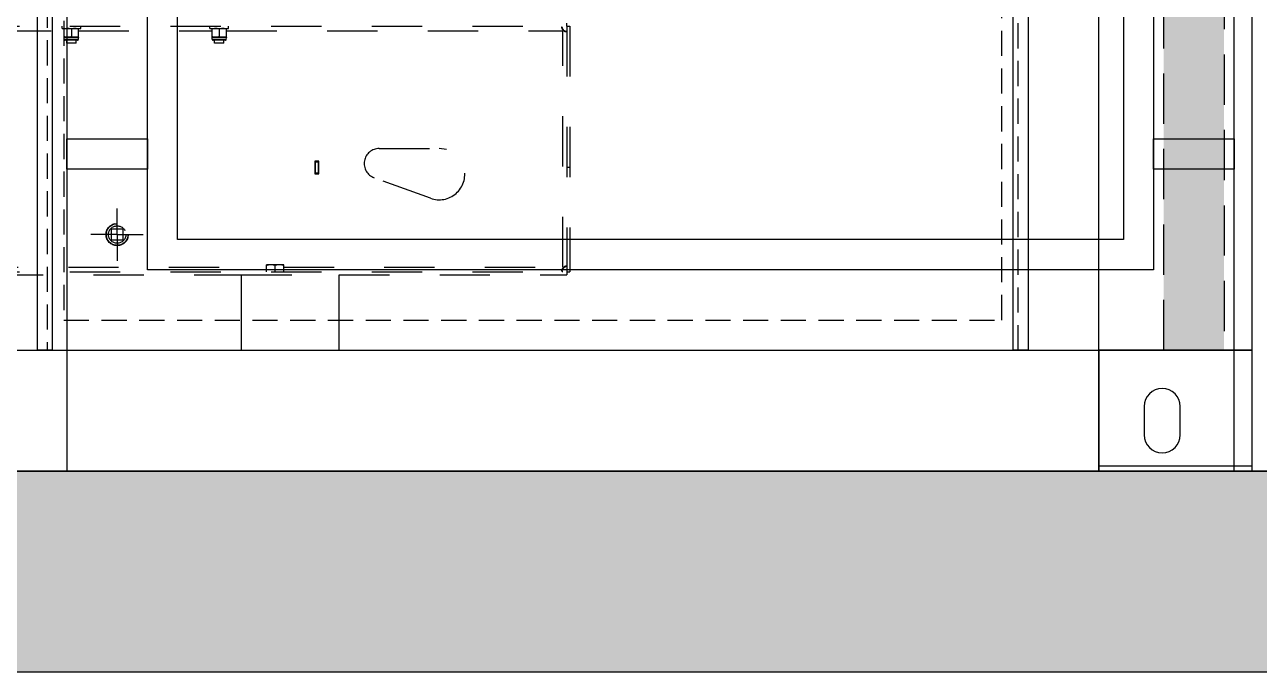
# Model space of a CAD drawing. Header units: millimetres. Extents: x 17886 to 18265, y -8727 to -7321.
# Drawn here: x 17941.43 to 17953.7, y -8668.2 to -8661.77 of the extents above; entities that cross this region are included whole.
import ezdxf

# ---------------------------------------------------------------- set-up
doc = ezdxf.new("R2010")
doc.units = ezdxf.units.MM
for name, pattern in [('DASHED', [0.75, 0.5, -0.25]), ('DASHED2', [0.375, 0.25, -0.125]), ('EPL_DASH', [1, 0.5, -0.5])]:
    doc.linetypes.add(name, pattern=pattern)
for name, color, linetype in [('2543638_DXF_CONTINUOUS_LINE', 7, 'Continuous'), ('2630772_DXF_CONTINUOUS_LINE', 7, 'Continuous'), ('2702101_DXF_CONTINUOUS_LINE', 7, 'Continuous'), ('2731608_DXF_CONTINUOUS_LINE', 7, 'Continuous'), ('3570568_DXF_CONTINUOUS_LINE', 7, 'Continuous'), ('3570569_DXF_AXIS', 7, 'Continuous'), ('3570569_DXF_CONTINUOUS_LINE', 7, 'Continuous'), ('3570570_DXF_CONTINUOUS_LINE', 7, 'Continuous'), ('3K6060_DXF_CONTINUOUS_LINE', 7, 'Continuous'), ('4L6454_DXF_CONTINUOUS_LINE', 7, 'Continuous'), ('8T4896_DXF_CONTINUOUS_LINE', 7, 'Continuous'), ('a_rahmen235', 7, 'Continuous')]:
    doc.layers.add(name, color=color, linetype=linetype)
doc.layers.add('CRTANJE', color=4, linetype='Continuous', lineweight=30)

msp = doc.modelspace()

# ---------------------------------------------------------------- hatches: boundary and pattern name
h = msp.add_hatch()
h.set_pattern_fill('AR-SAND', color=3, scale=0.01)
h.set_pattern_definition([(37.5, (-41.82436, -736.39157), (-0.016000313, 0.489413237), [0, -0.38608, 0, -0.4318, 0, -0.41275]), (7.5, (-41.82436, -736.3916), (0.449523283, 0.7168251), [0, -0.20828, 0, -0.34798, 0, -0.13335]), (327.5, (-42.1368, -736.39157), (0.79099237, 0.001437185), [0, -0.127, 0, -0.4572, 0, -0.5969]), (317.5, (-42.1368, -736.3916), (0.763556452, 0.222929323), [0, -0.0635, 0, -0.29972, 0, -0.3429])])
h.paths.add_polyline_path([(17952.75197, -8665.00357), (17953.35197, -8665.00357), (17953.35197, -8640.31357), (17952.75197, -8640.31357)])
h = msp.add_hatch()
h.set_pattern_fill('AR-CONC', color=4, scale=0.005)
h.set_pattern_definition([(50, (18068.5861, -883.6549), (0.910923345, -0.07969543), [0.09525, -1.04775]), (355, (18068.5861, -883.6549), (-0.17621711, 0.95528423), [0.0762, -0.83820292]), (100.451445, (18068.662, -883.6616), (0.73470624, 0.87558876), [0.08095004, -0.89045122]), (46.1842, (18068.5861, -883.4009), (1.3553952, -0.21021164), [0.142875, -1.571625]), (96.635558, (18068.6991, -883.4185), (1.18702067, 1.23713062), [0.12142512, -1.33567804]), (351.184151, (18068.5861, -883.401), (1.18702067, 1.23713062), [0.11429984, -1.25729866]), (21, (18068.7131, -883.4644), (0.758071956, -0.51132599), [0.09525, -1.04775]), (326, (18068.7131, -883.4644), (0.30901014, 0.92093983), [0.0762, -0.8382]), (71.451445, (18068.7763, -883.507), (1.0670821, 0.40961384), [0.08095004, -0.89044969]), (37.5, (18068.58613, -883.65493), (0.015443016, 0.422775194), [0, -0.82804, 0, -0.8509, 0, -0.841375]), (7.5, (18068.58613, -883.65493), (0.334098313, 0.500902874), [0, -0.48514, 0, -0.80899, 0, -0.320675]), (327.5, (18068.3029, -883.65493), (0.677952976, -0.02864372), [0, -0.3175, 0, -0.9906, 0, -1.31445]), (317.5, (18068.1759, -883.65493), (0.740645907, 0.127132455), [0, -0.41275, 0, -0.65786, 0, -0.93345])])
h.paths.add_polyline_path([(17990.15199, -8666.20357), (17990.15199, -8668.20357), (17917.25199, -8668.20357), (17917.25199, -8666.20357)])

# ---------------------------------------------------------------- linework, layer by layer
at = {"color": 3, "linetype": 'DASHED'}
msp.add_lwpolyline([(17952.75197, -8640.31357), (17953.35197, -8640.31357), (17953.35197, -8665.00357), (17952.75197, -8665.00357)], close=True, dxfattribs=at)
at = {"color": 8}
msp.add_lwpolyline([(17951.40698, -8643.90357), (17951.25698, -8644.05357), (17941.70698, -8644.05357), (17941.55698, -8643.90357), (17941.55698, -8665.00357), (17941.70698, -8665.00357), (17951.25698, -8665.00357), (17951.40698, -8665.00357), (17951.40698, -8643.90357), (17941.55698, -8643.90357), (17941.70698, -8644.05357), (17941.70698, -8665.00357), (17941.55698, -8665.00357), (17951.40698, -8665.00357), (17951.25698, -8665.00357), (17951.25698, -8644.05357)], dxfattribs=at)
at = {"color": 6}
for points in [[(17941.35199, -8646.20357), (17941.85199, -8646.20357), (17941.85199, -8666.20357), (17941.35199, -8666.20357)], [(17942.65199, -8646.20357), (17952.65199, -8646.20357), (17952.65199, -8664.20357), (17942.65199, -8664.20357)], [(17953.45199, -8646.20357), (17953.95199, -8646.20357), (17953.95199, -8666.20357), (17953.45199, -8666.20357)], [(17942.95199, -8646.50357), (17952.35199, -8646.50357), (17952.35199, -8663.90357), (17942.95199, -8663.90357)], [(17942.65199, -8662.90357), (17942.65199, -8663.20357), (17941.85199, -8663.20357), (17941.85199, -8662.90357)], [(17953.45199, -8662.90357), (17953.45199, -8663.20357), (17952.65199, -8663.20357), (17952.65199, -8662.90357)]]:
    msp.add_lwpolyline(points, close=True, dxfattribs=at)
at = {"color": 4}
msp.add_lwpolyline([(17990.15199, -8668.20357), (17917.25199, -8668.20357), (17917.25199, -8666.20357), (17990.15199, -8666.20357)], close=True, dxfattribs=at)
at = {"layer": '2543638_DXF_CONTINUOUS_LINE', "color": 7, "linetype": 'EPL_DASH'}
msp.add_circle((17942.35197, -8663.85357), 0.1075, dxfattribs=at)
at = {"layer": '2630772_DXF_CONTINUOUS_LINE', "color": 7, "linetype": 'EPL_DASH'}
for p, q in [((17942.29697, -8663.79857), (17942.40697, -8663.79857)), ((17942.29697, -8663.90857), (17942.29697, -8663.79857)), ((17942.40697, -8663.79857), (17942.40697, -8663.90857)), ((17942.40697, -8663.90857), (17942.29697, -8663.90857))]:
    msp.add_line(p, q, dxfattribs=at)
msp.add_circle((17942.35197, -8663.85357), 0.08644, dxfattribs=at)
at = {"layer": '2702101_DXF_CONTINUOUS_LINE', "color": 7, "linetype": 'EPL_DASH'}
msp.add_line((17943.58697, -8664.25357), (17944.55697, -8664.25357), dxfattribs=at)
at = {"layer": '2702101_DXF_CONTINUOUS_LINE', "color": 7, "linetype": 'Continuous'}
for p, q in [((17943.58697, -8665.00357), (17943.58697, -8664.25357)), ((17944.55697, -8665.00357), (17944.55697, -8664.25357)), ((17943.58697, -8665.00357), (17944.55697, -8665.00357))]:
    msp.add_line(p, q, dxfattribs=at)
at = {"layer": '2731608_DXF_CONTINUOUS_LINE', "color": 7, "linetype": 'EPL_DASH'}
for p, q in [((17944.00697, -8664.15357), (17943.83697, -8664.15357)), ((17943.83697, -8664.22357), (17943.83697, -8664.15357)), ((17943.92197, -8664.22357), (17943.92197, -8664.16116)), ((17944.00697, -8664.22357), (17944.00697, -8664.15357))]:
    msp.add_line(p, q, dxfattribs=at)
for points, knots in [([(17943.87947, -8664.15357), (17943.86868, -8664.15357), (17943.85421, -8664.15582), (17943.84042, -8664.16001), (17943.83697, -8664.16116)], [0, 0, 0, 0, 0.74810019, 1, 1, 1, 1]), ([(17943.92197, -8664.16116), (17943.91852, -8664.16001), (17943.90473, -8664.15582), (17943.89026, -8664.15357), (17943.87947, -8664.15357)], [0, 0, 0, 0, 0.25189982, 1, 1, 1, 1]), ([(17943.96447, -8664.15357), (17943.95368, -8664.15357), (17943.93921, -8664.15582), (17943.92542, -8664.16001), (17943.92197, -8664.16116)], [0, 0, 0, 0, 0.74810019, 1, 1, 1, 1]), ([(17944.00697, -8664.16116), (17944.00352, -8664.16001), (17943.98973, -8664.15582), (17943.97526, -8664.15357), (17943.96447, -8664.15357)], [0, 0, 0, 0, 0.25189982, 1, 1, 1, 1])]:
    msp.add_open_spline(points, degree=3, knots=knots, dxfattribs=at)
at = {"layer": '3570568_DXF_CONTINUOUS_LINE', "color": 3, "linetype": 'EPL_DASH'}
for p, q in [((17944.32197, -8663.13307), (17944.32197, -8663.12707)), ((17944.32197, -8663.24357), (17944.32197, -8663.13357)), ((17944.32197, -8663.25007), (17944.32197, -8663.24406))]:
    msp.add_line(p, q, dxfattribs=at)
at = {"layer": '3570568_DXF_CONTINUOUS_LINE', "color": 7, "linetype": 'EPL_DASH'}
for p, q in [((17944.35197, -8663.13357), (17944.32197, -8663.13357)), ((17944.35197, -8663.13307), (17944.35197, -8663.12707)), ((17944.35197, -8663.24357), (17944.35197, -8663.13357)), ((17944.35197, -8663.24357), (17944.32197, -8663.24357)), ((17944.35197, -8663.25007), (17944.35197, -8663.24406))]:
    msp.add_line(p, q, dxfattribs=at)
at = {"layer": '3570569_DXF_AXIS', "color": 7, "linetype": 'EPL_DASH'}
for q in [(17942.35197, -8663.59357), (17942.09197, -8663.85357), (17942.61197, -8663.85357), (17942.35197, -8664.11357)]:
    msp.add_line((17942.35197, -8663.85357), q, dxfattribs=at)
at = {"layer": '3570569_DXF_CONTINUOUS_LINE', "color": 3, "linetype": 'EPL_DASH'}
for p, q in [((17932.88197, -8661.78357), (17946.82197, -8661.78357)), ((17946.82197, -8661.78357), (17946.82197, -8664.22357)), ((17937.19697, -8661.82857), (17941.82552, -8661.82857)), ((17941.96842, -8661.82857), (17943.29552, -8661.82857)), ((17943.43842, -8661.82857), (17946.78197, -8661.82857)), ((17946.78197, -8661.82857), (17946.78414, -8661.82627)), ((17946.78197, -8661.82857), (17946.78414, -8661.82627)), ((17946.78197, -8664.17857), (17946.78197, -8661.82857)), ((17946.78414, -8661.82627), (17946.78634, -8661.82393)), ((17946.78414, -8661.82627), (17946.78626, -8661.82402)), ((17944.95697, -8662.99857), (17945.55197, -8662.99857)), ((17945.62511, -8663.00928), (17945.55197, -8662.99857)), ((17944.35697, -8663.12607), (17944.31697, -8663.12607)), ((17944.31697, -8663.12607), (17944.31697, -8663.25107)), ((17944.35697, -8663.25107), (17944.35697, -8663.12607)), ((17944.31697, -8663.25107), (17944.35697, -8663.25107)), ((17945.46469, -8663.49317), (17944.90563, -8663.28951)), ((17932.88197, -8664.22357), (17946.82197, -8664.22357)), ((17935.86697, -8664.17857), (17943.83697, -8664.17857)), ((17944.00697, -8664.17857), (17946.79356, -8664.17857))]:
    msp.add_line(p, q, dxfattribs=at)
at = {"layer": '3570569_DXF_CONTINUOUS_LINE', "color": 7, "linetype": 'EPL_DASH'}
for p, q in [((17946.82197, -8661.78357), (17946.82197, -8661.75357)), ((17946.82197, -8661.78357), (17946.85197, -8661.78357)), ((17946.85197, -8661.78357), (17946.85197, -8664.22357)), ((17946.82197, -8663.18357), (17946.85197, -8663.18357)), ((17936.11697, -8664.25357), (17943.58697, -8664.25357)), ((17944.55697, -8664.25357), (17946.82197, -8664.25357)), ((17946.79356, -8664.17857), (17946.79704, -8664.17857)), ((17946.82197, -8664.22357), (17946.85197, -8664.22357)), ((17946.82197, -8664.22357), (17946.82197, -8664.25357))]:
    msp.add_line(p, q, dxfattribs=at)
at = {"layer": '3570569_DXF_CONTINUOUS_LINE', "color": 3, "linetype": 'EPL_DASH'}
msp.add_circle((17942.35197, -8663.85357), 0.11, dxfattribs=at)
for centre, radius, start, end in [((17946.77909, -8661.79556), 0.00998, 138.609477, 148.011432), ((17946.81466, -8661.78364), 0.04937, 232.512726, 234.871222), ((17944.95697, -8663.14857), 0.15, 90, 249.98404), ((17945.55197, -8663.25357), 0.255, 249.98404, 73.332003), ((17946.82015, -8664.21125), 0.04407, 128.848554, 132.132714), ((17946.8195, -8664.21043), 0.04303, 124.89008, 128.859212)]:
    msp.add_arc(centre, radius, start, end, dxfattribs=at)
at = {"layer": '3570569_DXF_CONTINUOUS_LINE', "color": 7, "linetype": 'EPL_DASH'}
for centre, radius, start, end in [((17946.84991, -8661.77047), 0.08148, 194.286274, 205.833965), ((17946.78506, -8661.82724), 0.00404, 80.850131, 83.421316), ((17946.83689, -8661.75105), 0.08715, 250.996905, 252.835955), ((17946.83585, -8661.75451), 0.08354, 252.815714, 256.91998), ((17946.83645, -8664.25505), 0.08604, 106.719258, 117.259837), ((17946.83638, -8664.2545), 0.08549, 104.557605, 106.777295)]:
    msp.add_arc(centre, radius, start, end, dxfattribs=at)
at = {"layer": '3570569_DXF_CONTINUOUS_LINE', "color": 3, "linetype": 'EPL_DASH'}
for points, knots in [([(17946.77063, -8661.79027), (17946.77006, -8661.79119), (17946.76917, -8661.7933), (17946.76891, -8661.79557), (17946.76891, -8661.79675)], [0, 0, 0, 0, 0.47847047, 1, 1, 1, 1]), ([(17946.76891, -8661.79675), (17946.76891, -8661.79898), (17946.77101, -8661.80928), (17946.77819, -8661.81788), (17946.78462, -8661.82282)], [0, 0, 0, 0, 0.21618932, 1, 1, 1, 1]), ([(17946.80737, -8661.83745), (17946.80786, -8661.83753), (17946.80882, -8661.83765), (17946.80979, -8661.83769), (17946.81027, -8661.83769)], [0, 0, 0, 0, 0.51171545, 1, 1, 1, 1]), ([(17946.81027, -8661.83769), (17946.81152, -8661.83768), (17946.8139, -8661.83739), (17946.81608, -8661.83632), (17946.81696, -8661.83563)], [0, 0, 0, 0, 0.52832702, 1, 1, 1, 1]), ([(17946.81696, -8661.83563), (17946.81783, -8661.83495), (17946.81936, -8661.8332), (17946.82027, -8661.83109), (17946.82064, -8661.82997)], [0, 0, 0, 0, 0.48148223, 1, 1, 1, 1]), ([(17946.76891, -8664.21039), (17946.76891, -8664.21164), (17946.7692, -8664.21405), (17946.77022, -8664.21628), (17946.77087, -8664.21722)], [0, 0, 0, 0, 0.52222819, 1, 1, 1, 1]), ([(17946.81696, -8664.17151), (17946.81608, -8664.17082), (17946.8139, -8664.16974), (17946.81151, -8664.16944), (17946.81026, -8664.16944)], [0, 0, 0, 0, 0.47290453, 1, 1, 1, 1])]:
    msp.add_open_spline(points, degree=3, knots=knots, dxfattribs=at)
at = {"layer": '3570569_DXF_CONTINUOUS_LINE', "color": 7, "linetype": 'EPL_DASH'}
for points in [[(17946.77658, -8661.80597), (17946.77918, -8661.81135), (17946.78238, -8661.8165), (17946.7862, -8661.8211)], [(17946.7894, -8661.82407), (17946.79529, -8661.82802), (17946.8018, -8661.83115), (17946.80851, -8661.83346)], [(17946.78007, -8664.19473), (17946.77643, -8664.20075), (17946.77359, -8664.20731), (17946.77163, -8664.21407)], [(17946.78821, -8664.18376), (17946.78514, -8664.18712), (17946.78243, -8664.19083), (17946.78007, -8664.19473)]]:
    msp.add_open_spline(points, degree=3, dxfattribs=at)
for points, knots in [([(17946.7857, -8661.82325), (17946.78577, -8661.82326), (17946.78591, -8661.82328), (17946.78605, -8661.82331), (17946.78612, -8661.82333)], [0, 0, 0, 0, 0.48482366, 1, 1, 1, 1]), ([(17946.78612, -8661.82333), (17946.78667, -8661.82346), (17946.78775, -8661.82377), (17946.78886, -8661.82407), (17946.78943, -8661.82408)], [0, 0, 0, 0, 0.49762904, 1, 1, 1, 1]), ([(17946.78624, -8661.8234), (17946.78624, -8661.82299), (17946.78627, -8661.82219), (17946.78626, -8661.82139), (17946.78625, -8661.82099)], [0, 0, 0, 0, 0.50454818, 1, 1, 1, 1]), ([(17946.78625, -8661.82402), (17946.78625, -8661.82392), (17946.78624, -8661.82371), (17946.78624, -8661.8235), (17946.78624, -8661.8234)], [0, 0, 0, 0, 0.49234162, 1, 1, 1, 1])]:
    msp.add_open_spline(points, degree=3, knots=knots, dxfattribs=at)
at = {"layer": '3570569_DXF_CONTINUOUS_LINE', "color": 3, "linetype": 'EPL_DASH'}
for points in [[(17946.78634, -8661.82393), (17946.78922, -8661.82749), (17946.79269, -8661.83066), (17946.79656, -8661.83311)], [(17946.79656, -8661.83311), (17946.79985, -8661.83518), (17946.80354, -8661.83683), (17946.80737, -8661.83745)], [(17946.77996, -8664.18838), (17946.77416, -8664.19419), (17946.76891, -8664.20218), (17946.76891, -8664.21039)], [(17946.77087, -8664.21722), (17946.77285, -8664.22011), (17946.77654, -8664.22172), (17946.77996, -8664.22248)], [(17946.79356, -8664.17857), (17946.78858, -8664.18111), (17946.7839, -8664.18442), (17946.77996, -8664.18838)], [(17946.81026, -8664.16944), (17946.8048, -8664.16943), (17946.79937, -8664.17201), (17946.79489, -8664.17514)]]:
    msp.add_open_spline(points, degree=3, dxfattribs=at)
at = {"layer": '3570570_DXF_CONTINUOUS_LINE', "color": 7, "linetype": 'EPL_DASH'}
for p, q in [((17944.32197, -8663.15107), (17944.31697, -8663.15107)), ((17944.35697, -8663.15107), (17944.35197, -8663.15107))]:
    msp.add_line(p, q, dxfattribs=at)
at = {"layer": '3K6060_DXF_CONTINUOUS_LINE', "color": 7, "linetype": 'EPL_DASH'}
for p, q in [((17941.82552, -8661.89467), (17941.82552, -8661.80757)), ((17941.96842, -8661.89267), (17941.82552, -8661.89267)), ((17941.82552, -8661.89267), (17941.82552, -8661.89467)), ((17941.96842, -8661.89467), (17941.82552, -8661.89467)), ((17941.82725, -8661.91445), (17941.82552, -8661.89467)), ((17941.96669, -8661.91445), (17941.82725, -8661.91445)), ((17941.95772, -8661.92267), (17941.83622, -8661.92267)), ((17941.89697, -8661.81053), (17941.89697, -8661.88971)), ((17941.96669, -8661.91445), (17941.96842, -8661.89467)), ((17941.96842, -8661.89467), (17941.96842, -8661.80757)), ((17941.96842, -8661.89267), (17941.96842, -8661.89467)), ((17943.29552, -8661.89467), (17943.29552, -8661.80757)), ((17943.43842, -8661.89267), (17943.29552, -8661.89267)), ((17943.29552, -8661.89267), (17943.29552, -8661.89467)), ((17943.43842, -8661.89467), (17943.29552, -8661.89467)), ((17943.29725, -8661.91445), (17943.29552, -8661.89467)), ((17943.43669, -8661.91445), (17943.29725, -8661.91445)), ((17943.42772, -8661.92267), (17943.30622, -8661.92267)), ((17943.36697, -8661.81053), (17943.36697, -8661.88971)), ((17943.43669, -8661.91445), (17943.43842, -8661.89467)), ((17943.43842, -8661.89467), (17943.43842, -8661.80757)), ((17943.43842, -8661.89267), (17943.43842, -8661.89467))]:
    msp.add_line(p, q, dxfattribs=at)
for centre, start, end in [((17941.83622, -8661.91367), 185, 270), ((17941.95772, -8661.91367), 270, 355), ((17943.30622, -8661.91367), 185, 270), ((17943.42772, -8661.91367), 270, 355)]:
    msp.add_arc(centre, 0.009, start, end, dxfattribs=at)
for points in [[(17941.86124, -8661.80757), (17941.8493, -8661.80757), (17941.83733, -8661.8087), (17941.82552, -8661.81053)], [(17941.86124, -8661.89267), (17941.8493, -8661.89267), (17941.83733, -8661.89153), (17941.82552, -8661.88971)], [(17941.89697, -8661.81053), (17941.88516, -8661.8087), (17941.87319, -8661.80757), (17941.86124, -8661.80757)], [(17941.89697, -8661.88971), (17941.88516, -8661.89153), (17941.87319, -8661.89267), (17941.86124, -8661.89267)], [(17941.93269, -8661.80757), (17941.92075, -8661.80757), (17941.90878, -8661.8087), (17941.89697, -8661.81053)], [(17941.93269, -8661.89267), (17941.92075, -8661.89267), (17941.90878, -8661.89153), (17941.89697, -8661.88971)], [(17941.96842, -8661.81053), (17941.95661, -8661.8087), (17941.94464, -8661.80757), (17941.93269, -8661.80757)], [(17941.96842, -8661.88971), (17941.95661, -8661.89153), (17941.94464, -8661.89267), (17941.93269, -8661.89267)], [(17943.33124, -8661.80757), (17943.3193, -8661.80757), (17943.30733, -8661.8087), (17943.29552, -8661.81053)], [(17943.33124, -8661.89267), (17943.3193, -8661.89267), (17943.30733, -8661.89153), (17943.29552, -8661.88971)], [(17943.36697, -8661.81053), (17943.35516, -8661.8087), (17943.34319, -8661.80757), (17943.33124, -8661.80757)], [(17943.36697, -8661.88971), (17943.35516, -8661.89153), (17943.34319, -8661.89267), (17943.33124, -8661.89267)], [(17943.40269, -8661.80757), (17943.39075, -8661.80757), (17943.37878, -8661.8087), (17943.36697, -8661.81053)], [(17943.40269, -8661.89267), (17943.39075, -8661.89267), (17943.37878, -8661.89153), (17943.36697, -8661.88971)], [(17943.43842, -8661.81053), (17943.42661, -8661.8087), (17943.41464, -8661.80757), (17943.40269, -8661.80757)], [(17943.43842, -8661.88971), (17943.42661, -8661.89153), (17943.41464, -8661.89267), (17943.40269, -8661.89267)]]:
    msp.add_open_spline(points, degree=3, dxfattribs=at)
at = {"layer": '4L6454_DXF_CONTINUOUS_LINE', "color": 7, "linetype": 'EPL_DASH'}
for p, q in [((17941.8507, -8661.95157), (17941.8507, -8661.92267)), ((17941.94324, -8661.95157), (17941.94324, -8661.92267)), ((17943.3207, -8661.95157), (17943.3207, -8661.92267)), ((17943.41324, -8661.95157), (17943.41324, -8661.92267)), ((17941.94324, -8661.95157), (17941.8507, -8661.95157)), ((17943.41324, -8661.95157), (17943.3207, -8661.95157))]:
    msp.add_line(p, q, dxfattribs=at)
at = {"layer": '8T4896_DXF_CONTINUOUS_LINE', "color": 7, "linetype": 'EPL_DASH'}
for p, q in [((17941.80447, -8661.80757), (17941.80447, -8661.78357)), ((17941.98947, -8661.80757), (17941.98947, -8661.78357)), ((17943.27447, -8661.80757), (17943.27447, -8661.78357)), ((17943.45947, -8661.80757), (17943.45947, -8661.78357)), ((17941.80447, -8661.80757), (17941.98947, -8661.80757)), ((17943.27447, -8661.80757), (17943.45947, -8661.80757))]:
    msp.add_line(p, q, dxfattribs=at)
at = {"layer": 'a_rahmen235'}
for points in [[(17953.62699, -8665.00357), (17952.10699, -8665.00357), (17952.10699, -8640.31357), (17953.62699, -8640.31357)], [(17952.10699, -8666.20357), (17930.79699, -8666.20357), (17930.79699, -8665.00357), (17952.10699, -8665.00357)]]:
    msp.add_lwpolyline(points, close=True, dxfattribs=at)
at = {"layer": 'a_rahmen235', "linetype": 'DASHED2'}
for points in [[(17941.65698, -8665.00357), (17951.30698, -8665.00357), (17951.30698, -8643.92357), (17941.65698, -8643.92357)], [(17941.82198, -8664.70357), (17951.14198, -8664.70357), (17951.14198, -8644.10357), (17941.82198, -8644.10357)]]:
    msp.add_lwpolyline(points, close=True, dxfattribs=at)
at = {"layer": 'a_rahmen235'}
msp.add_lwpolyline([(17952.10699, -8666.15357), (17953.62699, -8666.15357), (17953.62699, -8666.20357), (17952.10699, -8666.20357), (17952.10699, -8665.00357), (17953.62699, -8665.00357), (17953.62699, -8666.20357)], dxfattribs=at)
msp.add_lwpolyline([(17952.91699, -8665.84357), (17952.91699, -8665.56357, 1), (17952.55699, -8665.56357), (17952.55699, -8665.84357, 1)], format="xyb", close=True, dxfattribs=at)
at = {"layer": 'CRTANJE', "lineweight": 30}
msp.add_line((17953.62699, -8666.20357), (17953.77699, -8666.20357), dxfattribs=at)

doc.saveas('drawing.dxf')
